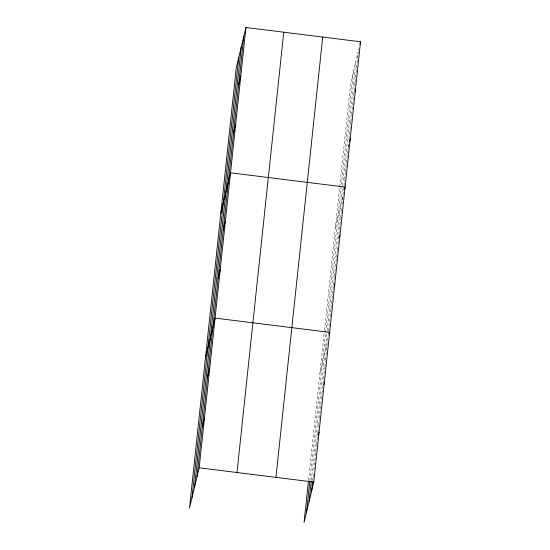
<?xml version="1.0" encoding="UTF-8"?>
<svg xmlns="http://www.w3.org/2000/svg" width="550" height="550" viewBox="0 0 550 550"><rect width="100%" height="100%" fill="white"/><g stroke="black" fill="none" stroke-linecap="round" stroke-linejoin="round"><path stroke-width="0.41" stroke-dasharray="2.75 2.06" d="M308.536 480.212L324.376 331.162M324.466 330.309L350.824 82.191L358.16 51.638M309.856 480.858L353.306 71.844M311.334 480.349L327.161 331.396M327.25 330.543L342.595 186.093M342.684 185.247L355.864 61.188M312.744 480.15L313.012 477.613M313.101 476.768L313.459 473.385M313.823 470.002L315.707 452.237M315.796 451.392L316.429 445.473M316.518 444.627L317.776 432.788M317.866 431.942L318.491 426.023M318.581 425.178L319.213 419.258M319.303 418.413L321.908 393.882M321.998 393.037L323.971 374.426M324.06 373.581L324.692 367.661M324.782 366.816L325.407 360.896M325.504 360.051L327.209 343.977M327.566 340.594L328.109 335.493M328.199 334.647L328.467 332.097M328.563 331.244L330.907 309.155M330.997 308.303L332.894 290.462M332.984 289.609L334.338 276.863M334.428 276.018L336.325 258.17M336.414 257.317L337.047 251.371M337.136 250.525L337.59 246.276M337.858 243.726L340.478 219.086M340.567 218.233L341.199 212.286M341.289 211.434L341.646 208.038M342.011 204.641L343.908 186.794M343.998 185.941L344.63 179.994M344.719 179.149L345.352 173.202M345.441 172.349L347.339 154.502M347.428 153.656L348.061 147.709M348.15 146.857L348.597 142.608M348.961 139.212L350.769 122.217M350.859 121.364L351.491 115.417M351.581 114.572L354.922 83.126M355.011 82.28L358.167 52.539M358.545 50.016L358.944 48.366M348.253 146.884L348.652 145.234M335.383 227.494L342.911 196.144M319.949 372.797L327.284 342.238"/><path stroke-width="0.82" d="M191.957 497.888L238.734 57.578M194.514 487.224L241.292 46.922M197.003 476.877L243.774 36.575M245.953 27.5L236.246 67.925L189.475 508.234L199.176 467.809L245.953 27.5L360.525 41.766L313.754 482.075L304.047 522.5L308.447 481.058M236.988 472.512L283.766 32.209M275.942 477.366L322.719 37.056M306.529 512.153L309.767 481.704M309.086 501.49L311.245 481.195M311.575 491.15L312.565 481.841M238.631 85.009L240.811 75.934M233.482 133.444L235.661 124.369M220.811 213.228L230.519 172.803L345.091 187.069L344.499 189.544M223.197 230.306L225.369 221.238M218.048 278.74L220.227 269.672M205.377 358.531L215.084 318.099L329.656 332.372L329.257 334.022M207.604 377.08L209.784 368.005M202.304 426.979L204.476 417.904M359.934 44.241L360.525 41.766M354.984 91.85L355.382 90.2M349.442 141.934L350.233 138.634M339.549 237.153L339.948 235.503M334.207 286.413L334.799 283.938M323.757 384.746L324.356 382.271M318.264 435.469L319.055 432.169M199.176 467.809L313.754 482.075"/></g></svg>
